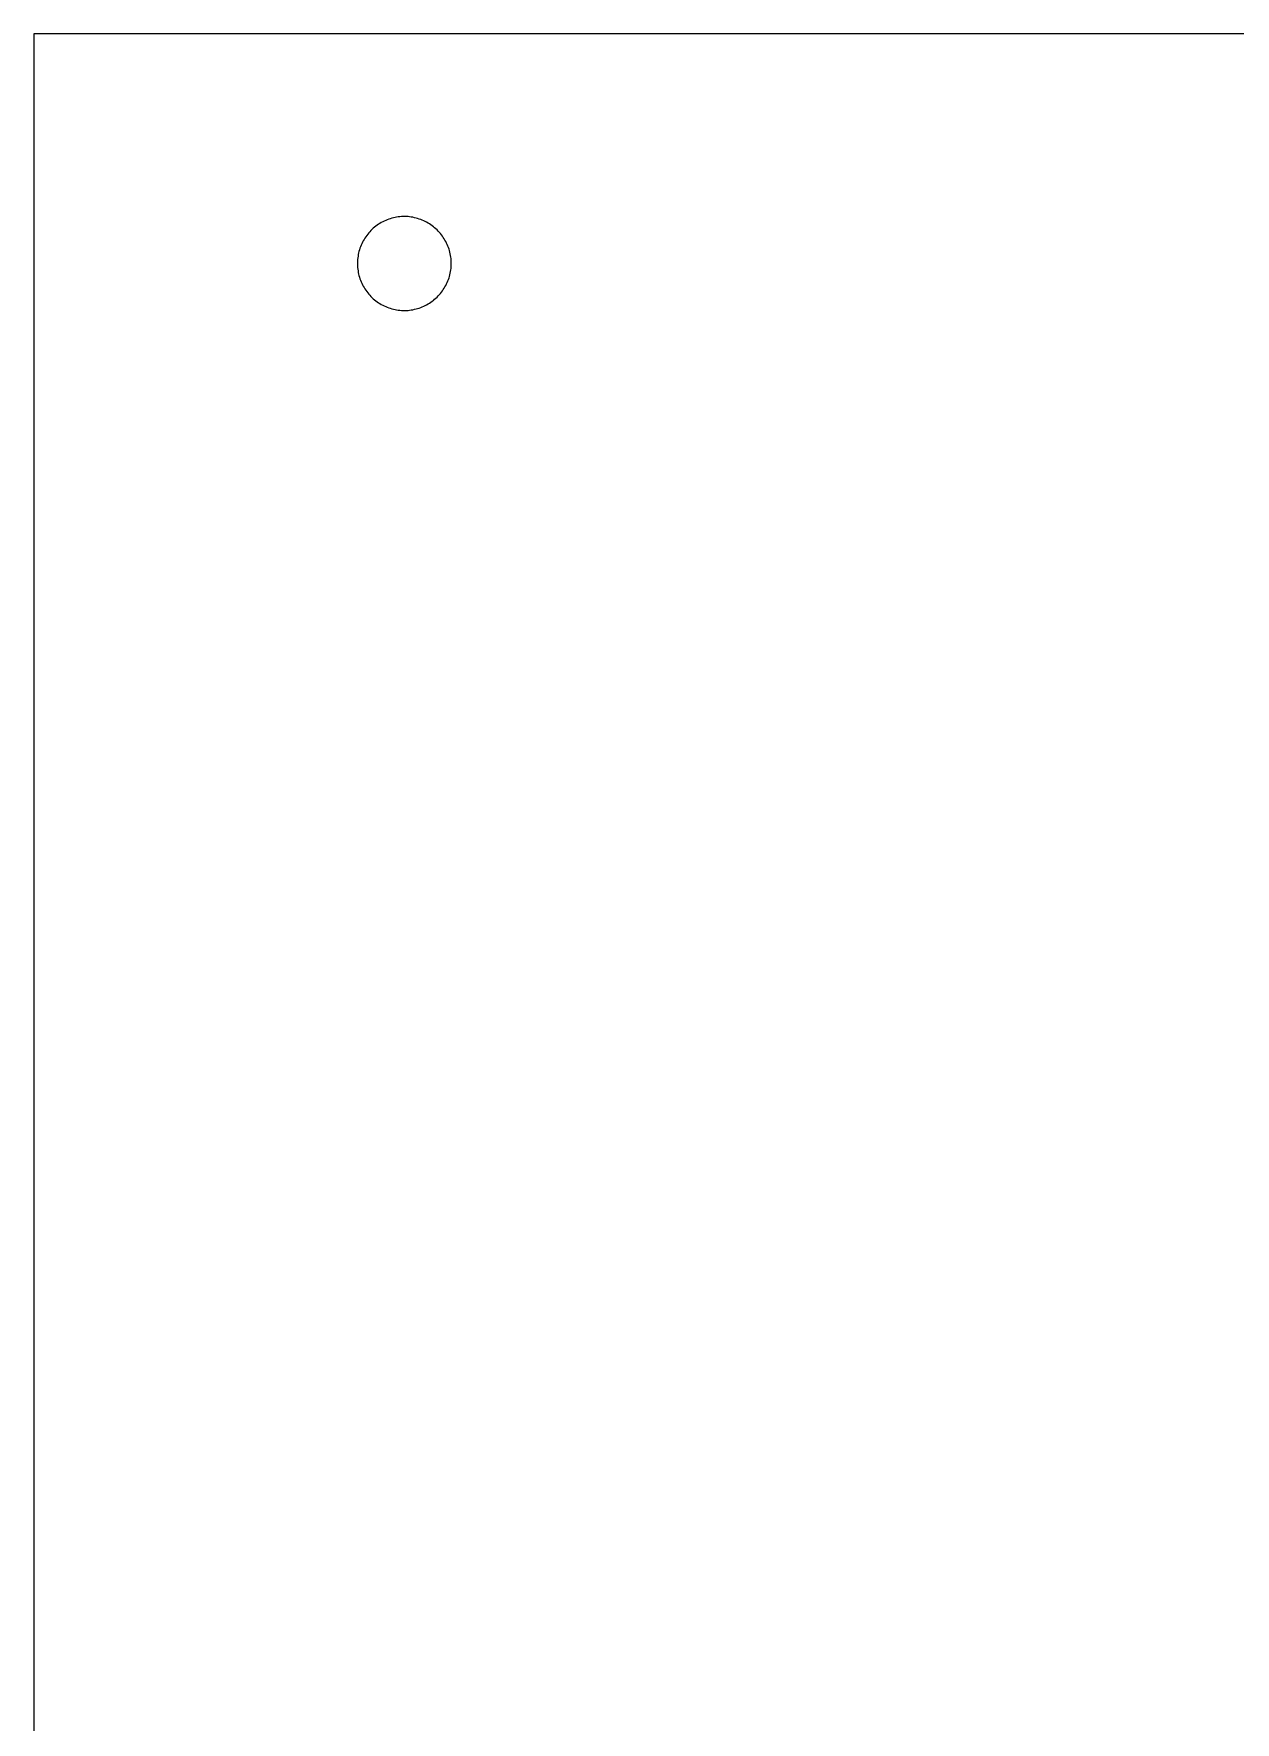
# Model space of a CAD drawing. Extents: x -184 to 286, y 9 to 417.
# Drawn here: x -88.7 to -11.9, y 117.2 to 225.2 of the extents above; entities that cross this region are included whole.
import ezdxf

# ---------------------------------------------------------------- set-up
doc = ezdxf.new("R2010")
doc.units = 0
doc.layers.add('LINEAS', color=7, linetype='CONTINUOUS')
doc.layers.add('ORIGINAL', color=7, linetype='CONTINUOUS')

msp = doc.modelspace()

# ---------------------------------------------------------------- linework, layer by layer
at = {"layer": 'LINEAS'}
msp.add_lwpolyline([(190.67, 9.27), (190.67, 225.17), (-88.73, 225.17), (-88.73, 9.27)], close=True, dxfattribs=at)
at = {"layer": 'ORIGINAL'}
msp.add_lwpolyline([(-62.03, 210.48), (-62.03, 210.59), (-62.04, 210.69), (-62.04, 210.8), (-62.06, 210.9), (-62.07, 211), (-62.09, 211.11), (-62.12, 211.21), (-62.14, 211.31), (-62.17, 211.41), (-62.21, 211.51), (-62.24, 211.6), (-62.28, 211.7), (-62.33, 211.79), (-62.38, 211.89), (-62.43, 211.98), (-62.48, 212.07), (-62.54, 212.15), (-62.59, 212.24), (-62.66, 212.32), (-62.72, 212.4), (-62.79, 212.48), (-62.86, 212.56), (-62.93, 212.63), (-63.01, 212.71), (-63.09, 212.77), (-63.17, 212.84), (-63.25, 212.9), (-63.34, 212.96), (-63.42, 213.02), (-63.51, 213.07), (-63.6, 213.13), (-63.7, 213.17), (-63.79, 213.22), (-63.89, 213.26), (-63.98, 213.3), (-64.08, 213.33), (-64.18, 213.36), (-64.28, 213.39), (-64.38, 213.41), (-64.48, 213.44), (-64.59, 213.45), (-64.69, 213.47), (-64.79, 213.48), (-64.9, 213.48), (-65, 213.48), (-65.11, 213.48), (-65.21, 213.48), (-65.31, 213.47), (-65.42, 213.46), (-65.52, 213.44), (-65.62, 213.43), (-65.72, 213.4), (-65.83, 213.38), (-65.93, 213.35), (-66.02, 213.31), (-66.12, 213.28), (-66.22, 213.24), (-66.31, 213.2), (-66.41, 213.15), (-66.5, 213.1), (-66.59, 213.05), (-66.68, 212.99), (-66.76, 212.93), (-66.85, 212.87), (-66.93, 212.81), (-67.01, 212.74), (-67.08, 212.67), (-67.16, 212.6), (-67.23, 212.52), (-67.3, 212.44), (-67.37, 212.36), (-67.43, 212.28), (-67.49, 212.2), (-67.55, 212.11), (-67.6, 212.02), (-67.66, 211.93), (-67.7, 211.84), (-67.75, 211.75), (-67.79, 211.65), (-67.83, 211.55), (-67.87, 211.46), (-67.9, 211.36), (-67.93, 211.26), (-67.95, 211.16), (-67.97, 211.05), (-67.99, 210.95), (-68.01, 210.85), (-68.02, 210.74), (-68.02, 210.64), (-68.03, 210.54), (-68.03, 210.43), (-68.02, 210.33), (-68.02, 210.22), (-68.01, 210.12), (-67.99, 210.02), (-67.97, 209.92), (-67.95, 209.81), (-67.93, 209.71), (-67.9, 209.61), (-67.87, 209.51), (-67.83, 209.42), (-67.79, 209.32), (-67.75, 209.22), (-67.7, 209.13), (-67.66, 209.04), (-67.6, 208.95), (-67.55, 208.86), (-67.49, 208.77), (-67.43, 208.69), (-67.37, 208.61), (-67.3, 208.53), (-67.23, 208.45), (-67.16, 208.37), (-67.08, 208.3), (-67.01, 208.23), (-66.93, 208.16), (-66.85, 208.1), (-66.76, 208.04), (-66.68, 207.98), (-66.59, 207.92), (-66.5, 207.87), (-66.41, 207.82), (-66.31, 207.77), (-66.22, 207.73), (-66.12, 207.69), (-66.02, 207.66), (-65.93, 207.62), (-65.83, 207.59), (-65.72, 207.57), (-65.62, 207.54), (-65.52, 207.53), (-65.42, 207.51), (-65.31, 207.5), (-65.21, 207.49), (-65.11, 207.49), (-65, 207.49), (-64.9, 207.49), (-64.79, 207.49), (-64.69, 207.5), (-64.59, 207.52), (-64.48, 207.53), (-64.38, 207.56), (-64.28, 207.58), (-64.18, 207.61), (-64.08, 207.64), (-63.98, 207.67), (-63.89, 207.71), (-63.79, 207.75), (-63.7, 207.8), (-63.6, 207.84), (-63.51, 207.9), (-63.42, 207.95), (-63.34, 208.01), (-63.25, 208.07), (-63.17, 208.13), (-63.09, 208.2), (-63.01, 208.26), (-62.93, 208.34), (-62.86, 208.41), (-62.79, 208.49), (-62.72, 208.57), (-62.66, 208.65), (-62.59, 208.73), (-62.54, 208.82), (-62.48, 208.9), (-62.43, 208.99), (-62.38, 209.08), (-62.33, 209.18), (-62.28, 209.27), (-62.24, 209.37), (-62.21, 209.46), (-62.17, 209.56), (-62.14, 209.66), (-62.12, 209.76), (-62.09, 209.86), (-62.07, 209.97), (-62.06, 210.07), (-62.04, 210.17), (-62.04, 210.28), (-62.03, 210.38)], close=True, dxfattribs=at)

doc.saveas('drawing.dxf')
